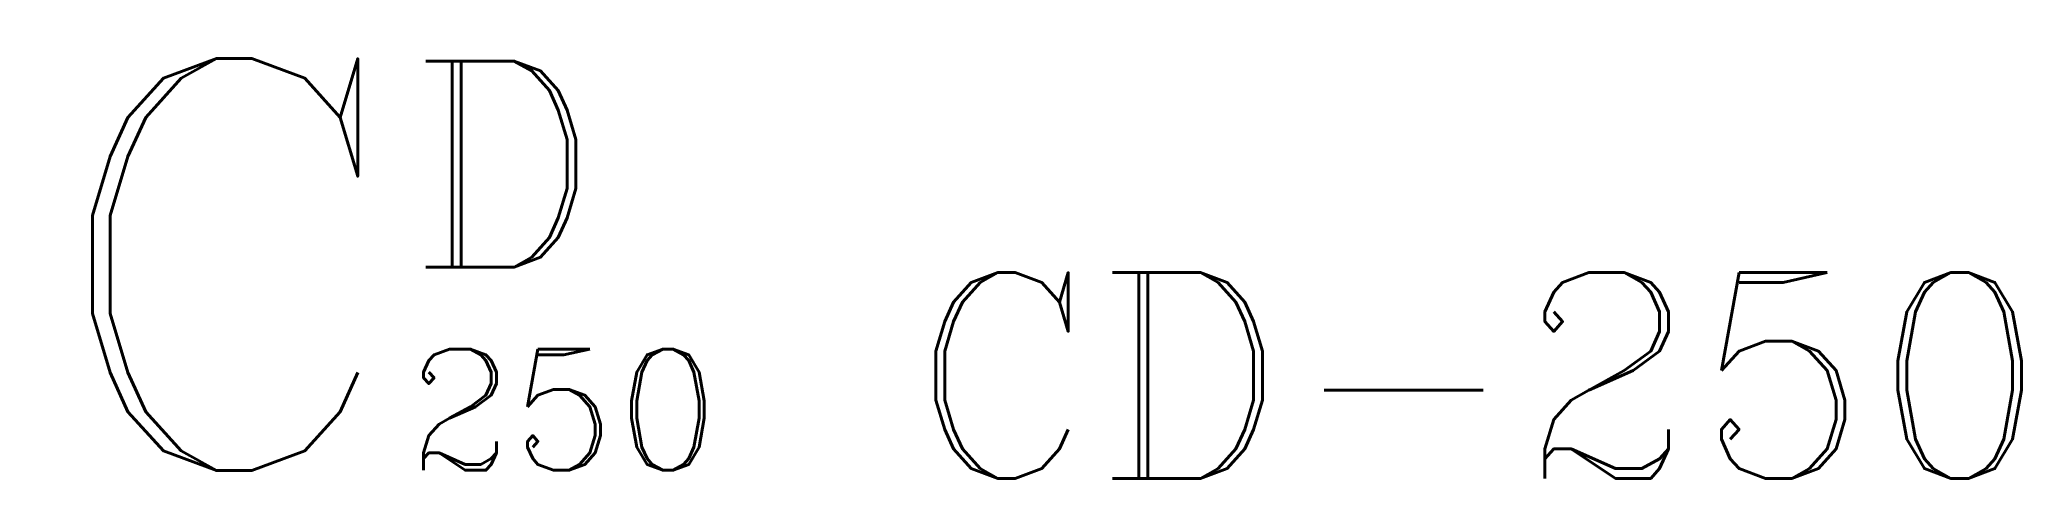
# Model space of a CAD drawing. Header units: inches. Extents: x -18.6 to 79.4, y -0.4 to 21.3.
import ezdxf

# ---------------------------------------------------------------- set-up
doc = ezdxf.new("R2010")
doc.units = ezdxf.units.IN
doc.header["$LTSCALE"] = 48
doc.header["$MEASUREMENT"] = 0
doc.styles.add('FSL12-1', font='complex.shx')
doc.styles.add('WS8th', font='complex.shx', dxfattribs={"height": 0.1875})

msp = doc.modelspace()

# ---------------------------------------------------------------- texts
at = {"style": 'WS8th'}
msp.add_attdef('CD-250', (24.385, -0.387), ' ', height=10.188, dxfattribs=at)

# ---------------------------------------------------------------- wipeouts: each hides what was drawn before it
msp.add_wipeout([(-18.647, 0), (15.543, 0), (15.543, 21.338), (-18.647, 21.338)])

# ---------------------------------------------------------------- next in the draw order: texts
at = {"linetype": 'Continuous', "insert": (-18.647, 20.4), "char_height": 20.4, "width": 1.13686837721616e-13, "attachment_point": 1, "style": 'FSL12-1'}
msp.add_mtext('C', dxfattribs=at)
at = {"linetype": 'Continuous', "attachment_point": 1, "style": 'FSL12-1'}
for s, insert, char_height in [('D', (-0.421, 20.277), 10.2), ('250', (-0.421, 6.019), 6)]:
    msp.add_mtext(s, dxfattribs=dict(at, insert=insert, char_height=char_height))

doc.saveas('drawing.dxf')
